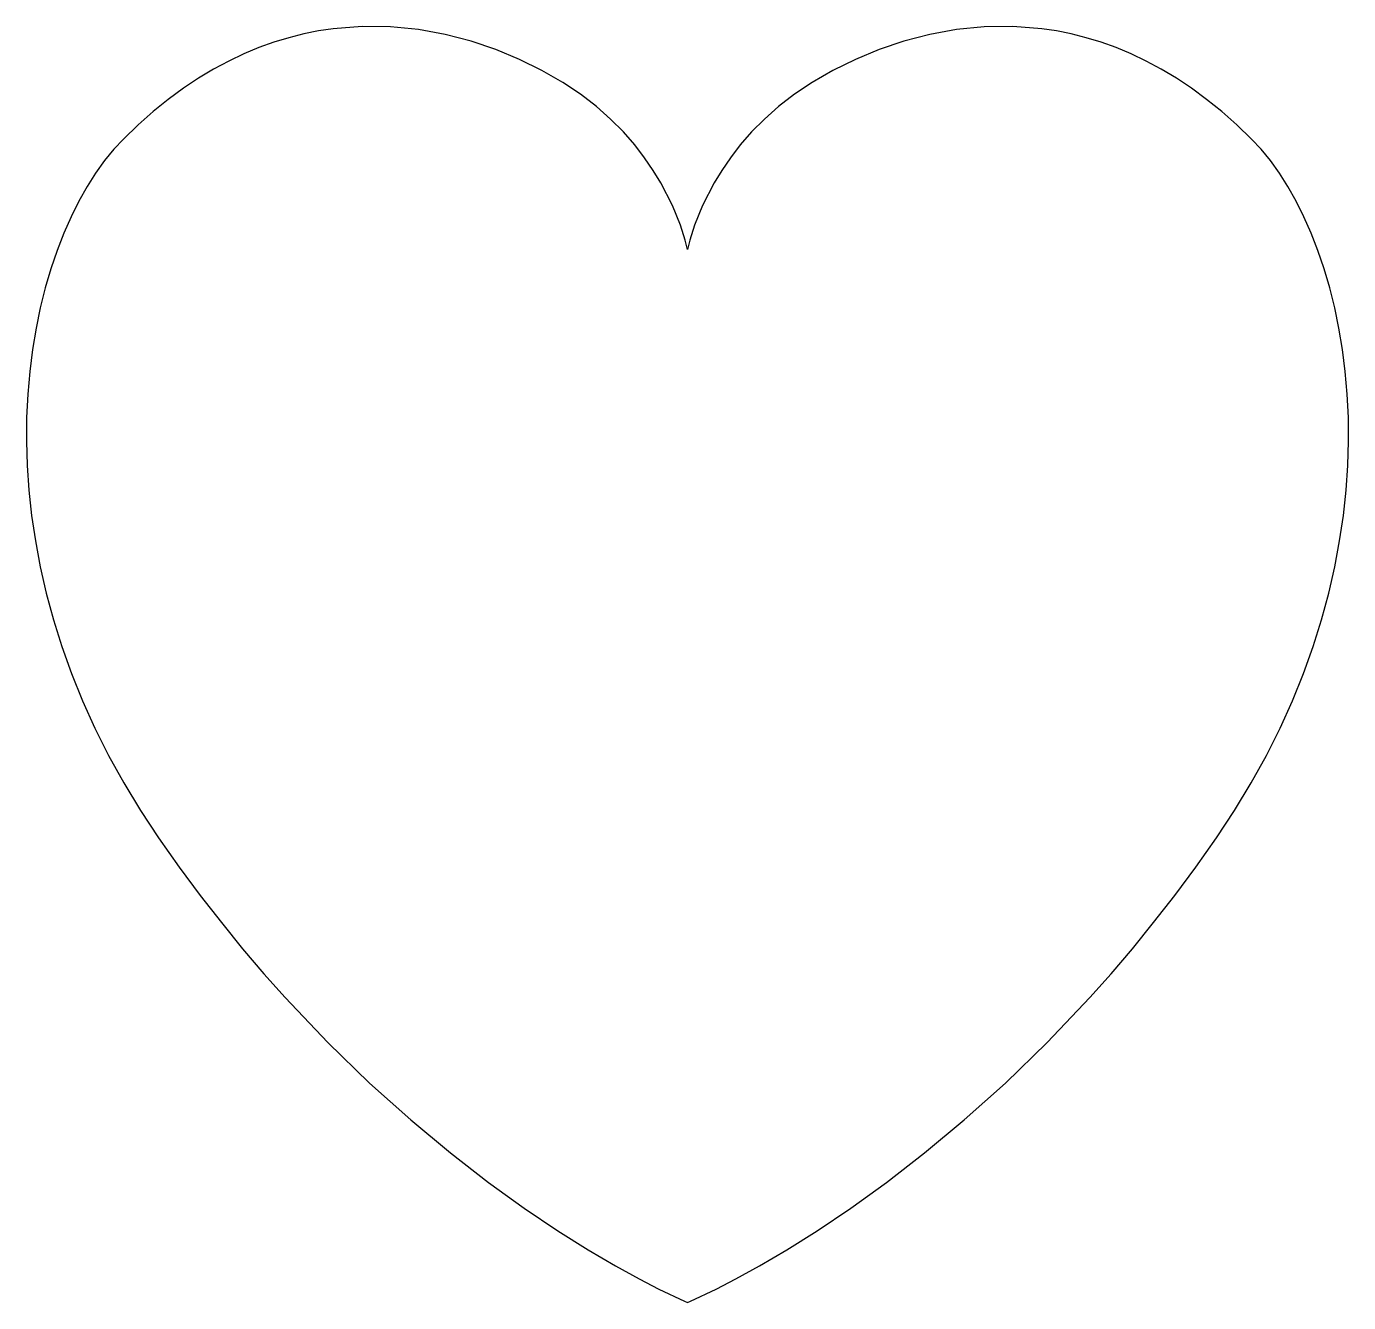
# Model space of a CAD drawing. Extents: x 0 to 282, y 0 to 272.
import ezdxf

# ---------------------------------------------------------------- set-up
doc = ezdxf.new("R2010")
doc.units = 0

msp = doc.modelspace()

# ---------------------------------------------------------------- linework, layer by layer
at = {"layer": 'Layer 1'}
for p, q in [((62.36766, 271.332501), (59.210874, 270.699568)), ((65.501845, 271.805351), (62.36766, 271.332501)), ((71.690037, 272.296625), (65.501845, 271.805351)), ((77.750705, 272.225035), (71.690037, 272.296625)), ((83.659103, 271.642229), (77.750705, 272.225035)), ((89.390482, 270.59985), (83.659103, 271.642229)), ((198.559889, 271.642229), (192.828465, 270.59985)), ((204.468356, 272.225035), (198.559889, 271.642229)), ((210.529125, 272.296625), (204.468356, 272.225035)), ((216.717452, 271.805351), (210.529125, 272.296625)), ((219.851718, 271.332501), (216.717452, 271.805351)), ((223.008596, 270.699568), (219.851718, 271.332501)), ((52.841871, 268.92763), (49.635841, 267.775713)), ((56.03458, 269.900097), (52.841871, 268.92763)), ((59.210874, 270.699568), (56.03458, 269.900097)), ((94.920098, 269.149547), (89.390482, 270.59985)), ((100.223205, 267.342964), (94.920098, 269.149547)), ((187.298828, 269.149547), (181.99572, 267.342964)), ((192.828465, 270.59985), (187.298828, 269.149547)), ((226.184991, 269.900097), (223.008596, 270.699568)), ((229.377812, 268.92763), (226.184991, 269.900097)), ((232.583966, 267.775713), (229.377812, 268.92763)), ((46.419583, 266.437891), (43.19619, 264.907706)), ((49.635841, 267.775713), (46.419583, 266.437891)), ((105.275054, 265.231748), (100.223205, 267.342964)), ((181.99572, 267.342964), (176.943885, 265.231748)), ((235.800359, 266.437891), (232.583966, 267.775713)), ((239.0239, 264.907706), (235.800359, 266.437891)), ((39.968755, 263.178704), (36.740372, 261.244428)), ((43.19619, 264.907706), (39.968755, 263.178704)), ((110.050902, 262.867545), (105.275054, 265.231748)), ((114.526, 260.302), (110.050902, 262.867545)), ((172.168064, 262.867545), (167.693, 260.302)), ((176.943885, 265.231748), (172.168064, 262.867545)), ((242.251494, 263.178704), (239.0239, 264.907706)), ((245.48005, 261.244428), (242.251494, 263.178704)), ((36.740372, 261.244428), (33.514135, 259.098424)), ((118.271347, 257.819861), (114.526, 260.302)), ((167.693, 260.302), (163.948181, 257.819861)), ((248.706475, 259.098424), (245.48005, 261.244428)), ((33.514135, 259.098424), (30.293135, 256.734234)), ((121.657836, 255.218291), (118.271347, 257.819861)), ((163.948181, 257.819861), (160.562154, 255.218291)), ((251.927675, 256.734234), (248.706475, 259.098424)), ((27.080467, 254.145405), (23.879225, 251.325478)), ((30.293135, 256.734234), (27.080467, 254.145405)), ((124.702829, 252.530252), (121.657836, 255.218291)), ((160.562154, 255.218291), (157.517562, 252.530252)), ((255.140557, 254.145405), (251.927675, 256.734234)), ((258.34203, 251.325478), (255.140557, 254.145405)), ((23.879225, 251.325478), (20.6925, 248.268)), ((127.423687, 249.788703), (124.702829, 252.530252)), ((157.517562, 252.530252), (154.797047, 249.788703)), ((261.529, 248.268), (258.34203, 251.325478)), ((129.837772, 247.026606), (127.423687, 249.788703)), ((154.797047, 249.788703), (152.383253, 247.026606)), ((18.658487, 246.083753), (16.682427, 243.657206)), ((20.6925, 248.268), (18.658487, 246.083753)), ((131.962445, 244.27692), (129.837772, 247.026606)), ((152.383253, 247.026606), (150.258822, 244.27692)), ((263.563033, 246.083753), (261.529, 248.268)), ((261.529, 248.268), (261.529, 248.268)), ((265.539112, 243.657206), (263.563033, 246.083753)), ((16.682427, 243.657206), (14.77316, 240.996616)), ((133.815067, 241.572606), (131.962445, 244.27692)), ((150.258822, 244.27692), (148.406399, 241.572606)), ((267.448399, 240.996616), (265.539112, 243.657206)), ((14.77316, 240.996616), (12.939525, 238.110241)), ((135.413, 238.946625), (133.815067, 241.572606)), ((148.406399, 241.572606), (146.808625, 238.946625)), ((269.282053, 238.110241), (267.448399, 240.996616)), ((12.939525, 238.110241), (11.190362, 235.006339)), ((137.914242, 234.061502), (135.413, 238.946625)), ((146.808625, 238.946625), (144.3076, 234.061502)), ((271.031234, 235.006339), (269.282053, 238.110241)), ((11.190362, 235.006339), (9.534512, 231.693168)), ((272.687104, 231.693168), (271.031234, 235.006339)), ((9.534512, 231.693168), (7.980813, 228.178986)), ((139.605063, 229.885234), (137.914242, 234.061502)), ((144.3076, 234.061502), (142.616891, 229.885234)), ((274.240821, 228.178986), (272.687104, 231.693168)), ((140.624352, 226.681506), (139.605063, 229.885234)), ((142.616891, 229.885234), (141.597643, 226.681506)), ((7.980813, 228.178986), (6.538106, 224.472052)), ((141.111, 224.714), (140.624352, 226.681506)), ((141.597643, 226.681506), (141.111, 224.714)), ((275.683547, 224.472052), (274.240821, 228.178986)), ((6.538106, 224.472052), (5.21523, 220.580622)), ((277.006441, 220.580622), (275.683547, 224.472052)), ((5.21523, 220.580622), (4.021025, 216.512954)), ((278.200664, 216.512954), (277.006441, 220.580622)), ((4.021025, 216.512954), (2.964331, 212.277308)), ((279.257376, 212.277308), (278.200664, 216.512954)), ((2.964331, 212.277308), (2.053988, 207.88194)), ((280.167736, 207.88194), (279.257376, 212.277308)), ((2.053988, 207.88194), (1.298835, 203.335108)), ((280.922906, 203.335108), (280.167736, 207.88194)), ((1.298835, 203.335108), (0.707712, 198.645071)), ((281.514046, 198.645071), (280.922906, 203.335108)), ((0.707712, 198.645071), (0.289459, 193.820087)), ((281.932316, 193.820087), (281.514046, 198.645071)), ((0.289459, 193.820087), (0.052916, 188.868412)), ((282.168875, 188.868412), (281.932316, 193.820087)), ((0.052916, 188.868412), (0.006923, 183.798307)), ((282.214885, 183.798307), (282.168875, 188.868412)), ((0.006923, 183.798307), (0.160318, 178.618027)), ((282.061505, 178.618027), (282.214885, 183.798307)), ((0.160318, 178.618027), (0.521943, 173.335831)), ((281.699895, 173.335831), (282.061505, 178.618027)), ((0.521943, 173.335831), (1.100636, 167.959978)), ((281.121217, 167.959978), (281.699895, 173.335831)), ((1.100636, 167.959978), (1.905238, 162.498724)), ((280.316629, 162.498724), (281.121217, 167.959978)), ((1.905238, 162.498724), (2.944589, 156.960328)), ((279.277293, 156.960328), (280.316629, 162.498724)), ((2.944589, 156.960328), (4.227527, 151.353048)), ((277.994369, 151.353048), (279.277293, 156.960328)), ((4.227527, 151.353048), (5.762894, 145.685142)), ((276.459016, 145.685142), (277.994369, 151.353048)), ((5.762894, 145.685142), (7.559528, 139.964868)), ((274.662395, 139.964868), (276.459016, 145.685142)), ((7.559528, 139.964868), (9.626269, 134.200483)), ((272.595666, 134.200483), (274.662395, 139.964868)), ((9.626269, 134.200483), (11.971958, 128.400246)), ((270.249989, 128.400246), (272.595666, 134.200483)), ((11.971958, 128.400246), (14.605433, 122.572414)), ((267.616525, 122.572414), (270.249989, 128.400246)), ((14.605433, 122.572414), (17.535535, 116.725245)), ((264.686434, 116.725245), (267.616525, 122.572414)), ((17.535535, 116.725245), (20.771104, 110.866998)), ((261.450876, 110.866998), (264.686434, 116.725245)), ((20.771104, 110.866998), (24.320979, 105.005931)), ((257.901011, 105.005931), (261.450876, 110.866998)), ((24.320979, 105.005931), (28.194, 99.1503)), ((254.028, 99.1503), (257.901011, 105.005931)), ((28.194, 99.1503), (32.628599, 92.882036)), ((249.593419, 92.882036), (254.028, 99.1503)), ((32.628599, 92.882036), (37.106943, 86.85277)), ((245.115073, 86.85277), (249.593419, 92.882036)), ((37.106943, 86.85277), (41.618687, 81.059106)), ((240.60331, 81.059106), (245.115073, 86.85277)), ((41.618687, 81.059106), (46.153487, 75.49765)), ((236.068475, 75.49765), (240.60331, 81.059106)), ((46.153487, 75.49765), (50.700995, 70.165007)), ((231.520917, 70.165007), (236.068475, 75.49765)), ((50.700995, 70.165007), (55.250869, 65.057782)), ((226.970982, 65.057782), (231.520917, 70.165007)), ((55.250869, 65.057782), (64.31633, 55.506011)), ((217.905366, 55.506011), (226.970982, 65.057782)), ((64.31633, 55.506011), (73.267108, 46.815178)), ((208.954403, 46.815178), (217.905366, 55.506011)), ((73.267108, 46.815178), (82.020442, 38.958126)), ((200.200868, 38.958126), (208.954403, 46.815178)), ((82.020442, 38.958126), (90.493573, 31.907698)), ((191.727535, 31.907698), (200.200868, 38.958126)), ((90.493573, 31.907698), (98.603737, 25.636736)), ((183.617178, 25.636736), (191.727535, 31.907698)), ((98.603737, 25.636736), (106.268176, 20.118085)), ((175.952572, 20.118085), (183.617178, 25.636736)), ((106.268176, 20.118085), (113.404128, 15.324586)), ((168.816492, 15.324586), (175.952572, 20.118085)), ((113.404128, 15.324586), (119.928832, 11.229082)), ((162.291712, 11.229082), (168.816492, 15.324586)), ((119.928832, 11.229082), (125.759527, 7.804417)), ((156.461006, 7.804417), (162.291712, 11.229082)), ((125.759527, 7.804417), (130.813452, 5.023432)), ((151.40715, 5.023432), (156.461006, 7.804417)), ((130.813452, 5.023432), (135.007846, 2.858971)), ((135.007846, 2.858971), (140.487, 0.270992)), ((141.734422, 0.270992), (147.212917, 2.858971)), ((147.212917, 2.858971), (151.40715, 5.023432)), ((140.487, 0.270992), (141.110711, -0.01123)), ((141.110711, -0.01123), (141.734422, 0.270992))]:
    msp.add_line(p, q, dxfattribs=at)

doc.saveas('drawing.dxf')
